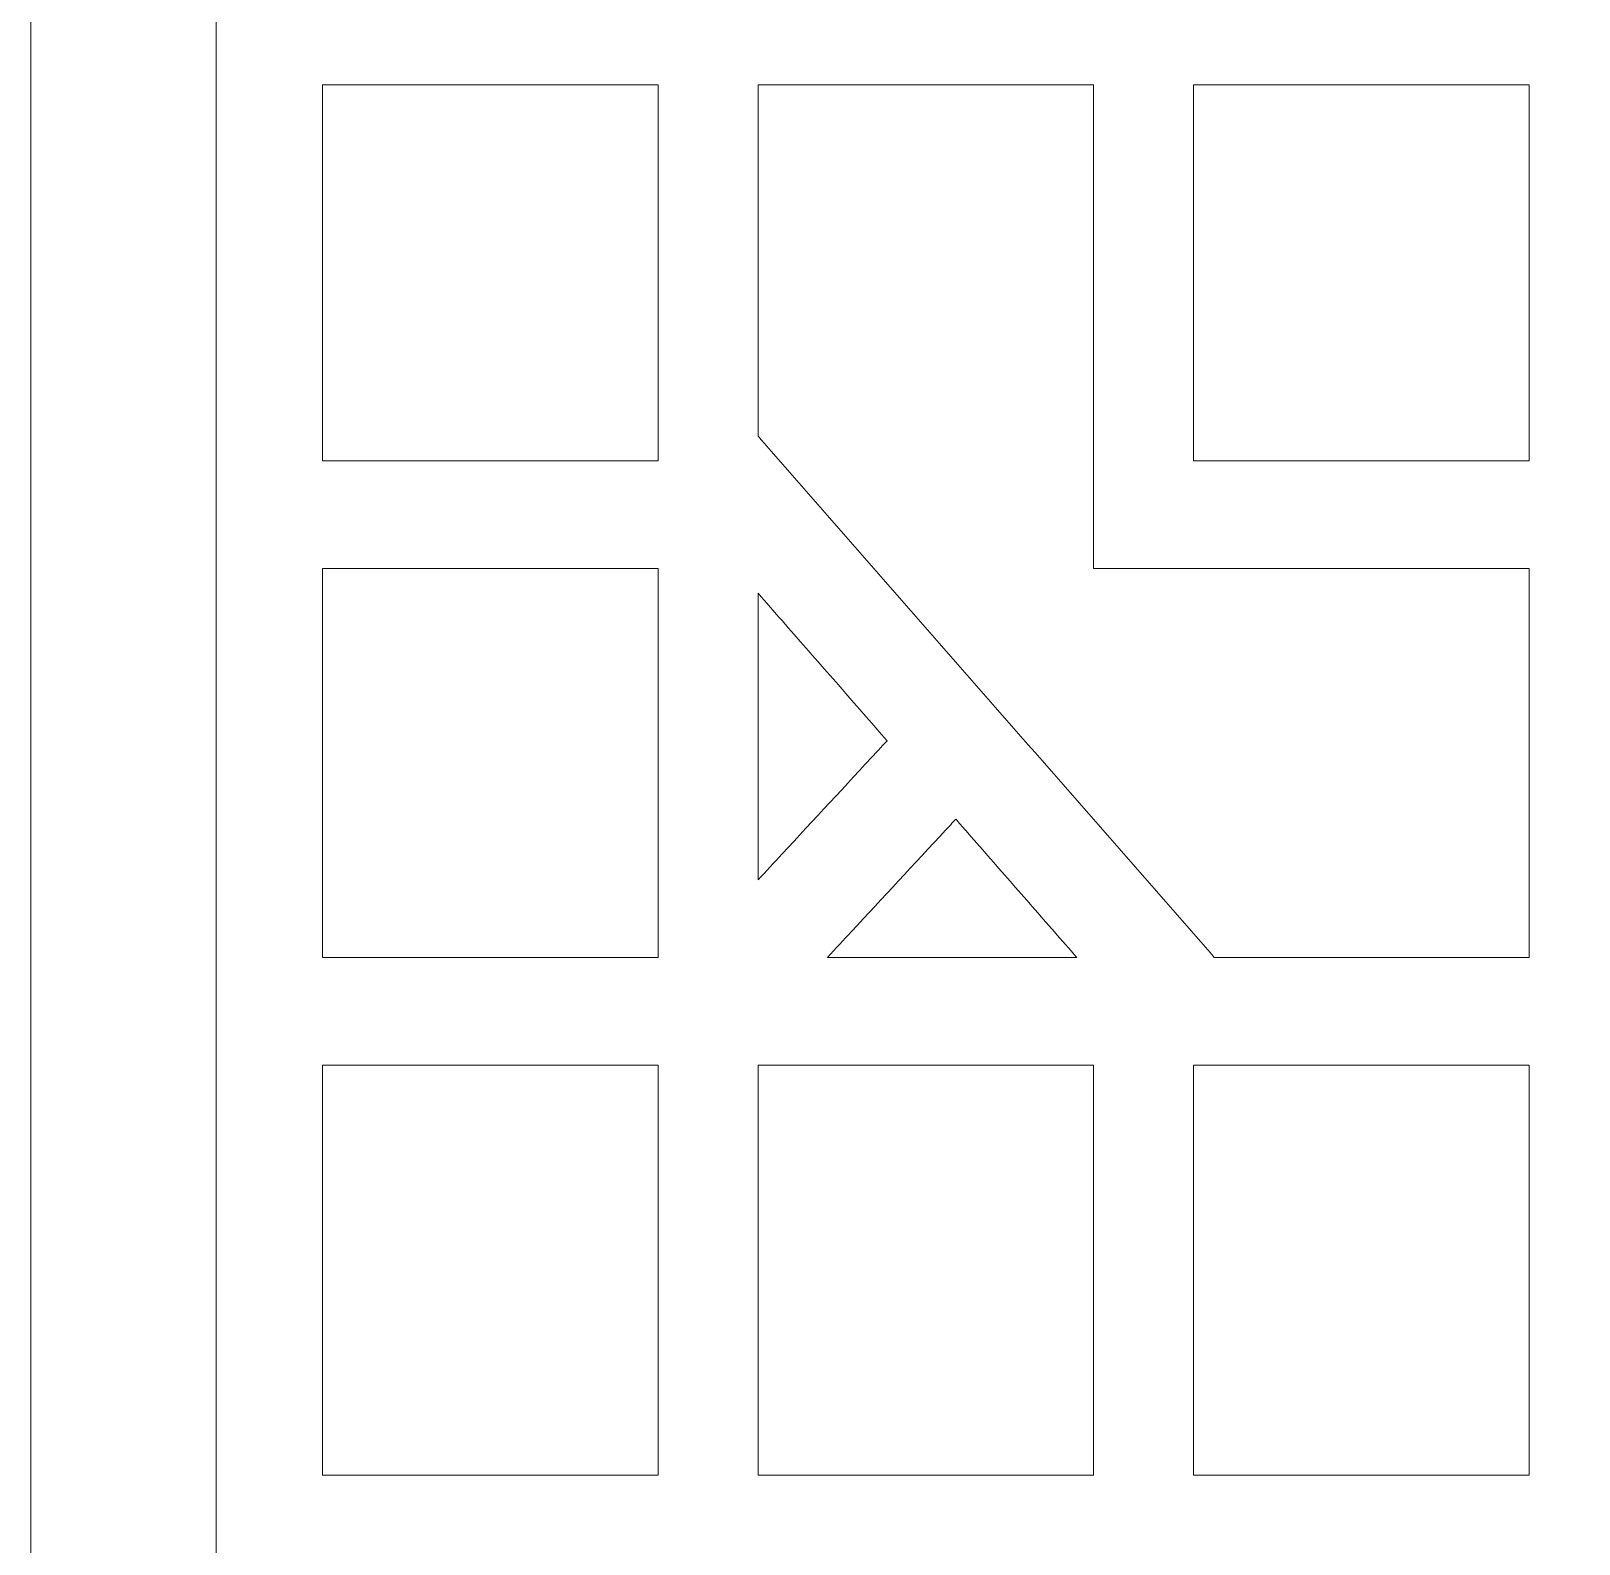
# Model space of a CAD drawing. Header units: centimetres. Extents: x -27.5 to -16.8, y -9.5 to 9.5.
# Drawn here: x -21.086 to -18.925, y 1.888 to 4 of the extents above; entities that cross this region are included whole.
import ezdxf

# ---------------------------------------------------------------- set-up
doc = ezdxf.new("R2010")
doc.units = ezdxf.units.CM
doc.header["$MEASUREMENT"] = 0
doc.layers.add('layer 1', color=7, linetype='Continuous')

msp = doc.modelspace()

# ---------------------------------------------------------------- linework, layer by layer
at = {"layer": 'layer 1', "color": 250, "lineweight": 9}
for points, knots in [([(-21.08554, 9.5), (-21.08554, 3.16667), (-21.08554, -3.16667), (-21.08554, -9.5), (-21.08554, -9.5), (-19.64491, -9.5), (-18.20427, -9.5), (-16.76367, -9.5), (-16.76367, -9.5), (-16.76367, -3.16667), (-16.76367, 3.16667), (-16.76367, 9.5), (-16.76367, 9.5), (-18.20427, 9.5), (-19.64491, 9.5), (-21.08554, 9.5)], [0, 0, 0, 0, 0.2, 0.2, 0.2, 0.2, 0.4, 0.4, 0.4, 0.4, 0.6, 0.6, 0.6, 0.6, 1, 1, 1, 1]), ([(-20.8272, -1.2539), (-20.8272, 2.24882), (-20.8272, 5.75153), (-20.8272, 9.25424), (-20.8272, 9.25424), (-19.5588, 9.25424), (-18.29036, 9.25424), (-17.02196, 9.25424), (-17.02196, 9.25424), (-17.02196, 5.75153), (-17.02196, 2.24882), (-17.02196, -1.2539), (-17.02196, -1.2539), (-18.29036, -1.2539), (-19.5588, -1.2539), (-20.8272, -1.2539)], [0, 0, 0, 0, 0.2, 0.2, 0.2, 0.2, 0.4, 0.4, 0.4, 0.4, 0.6, 0.6, 0.6, 0.6, 1, 1, 1, 1]), ([(-17.02196, -1.2539), (-17.02196, 2.24882), (-17.02196, 5.75153), (-17.02196, 9.25424), (-17.02196, 9.25424), (-18.29036, 9.25424), (-19.5588, 9.25424), (-20.8272, 9.25424), (-20.8272, 9.25424), (-20.8272, 5.75153), (-20.8272, 2.24882), (-20.8272, -1.2539), (-20.8272, -1.2539), (-19.5588, -1.2539), (-18.29036, -1.2539), (-17.02196, -1.2539)], [0, 0, 0, 0, 0.2, 0.2, 0.2, 0.2, 0.4, 0.4, 0.4, 0.4, 0.6, 0.6, 0.6, 0.6, 1, 1, 1, 1]), ([(-20.65877, 3.92492), (-20.51578, 3.92492), (-20.37272, 3.92492), (-20.22972, 3.92492), (-20.22972, 3.92492), (-20.22317, 3.92492), (-20.21666, 3.92492), (-20.21009, 3.92492), (-20.21009, 3.92492), (-20.21009, 3.91786), (-20.21009, 3.91083), (-20.21009, 3.90377), (-20.21009, 3.90377), (-20.21009, 3.74289), (-20.21009, 3.58204), (-20.21009, 3.42116), (-20.21009, 3.42116), (-20.21009, 3.4141), (-20.21009, 3.40707), (-20.21009, 3.40001), (-20.21009, 3.40001), (-20.21666, 3.40001), (-20.22317, 3.40001), (-20.22972, 3.40001), (-20.22972, 3.40001), (-20.37272, 3.40001), (-20.51578, 3.40001), (-20.65877, 3.40001), (-20.65877, 3.40001), (-20.66533, 3.40001), (-20.67183, 3.40001), (-20.67838, 3.40001), (-20.67838, 3.40001), (-20.67838, 3.40707), (-20.67838, 3.4141), (-20.67838, 3.42116), (-20.67838, 3.42116), (-20.67838, 3.58204), (-20.67838, 3.74289), (-20.67838, 3.90377), (-20.67838, 3.90377), (-20.67838, 3.91083), (-20.67838, 3.91786), (-20.67838, 3.92492), (-20.67838, 3.92492), (-20.67183, 3.92492), (-20.66533, 3.92492), (-20.65877, 3.92492)], [0, 0, 0, 0, 0.0769231, 0.0769231, 0.0769231, 0.0769231, 0.1538462, 0.1538462, 0.1538462, 0.1538462, 0.2307692, 0.2307692, 0.2307692, 0.2307692, 0.3076923, 0.3076923, 0.3076923, 0.3076923, 0.3846154, 0.3846154, 0.3846154, 0.3846154, 0.4615385, 0.4615385, 0.4615385, 0.4615385, 0.5384615, 0.5384615, 0.5384615, 0.5384615, 0.6153846, 0.6153846, 0.6153846, 0.6153846, 0.6923077, 0.6923077, 0.6923077, 0.6923077, 0.7692308, 0.7692308, 0.7692308, 0.7692308, 0.8461538, 0.8461538, 0.8461538, 0.8461538, 1, 1, 1, 1]), ([(-20.65877, 3.40001), (-20.51578, 3.40001), (-20.37272, 3.40001), (-20.22972, 3.40001), (-20.22972, 3.40001), (-20.22317, 3.40001), (-20.21666, 3.40001), (-20.21009, 3.40001), (-20.21009, 3.40001), (-20.21009, 3.40707), (-20.21009, 3.4141), (-20.21009, 3.42116), (-20.21009, 3.42116), (-20.21009, 3.58204), (-20.21009, 3.74289), (-20.21009, 3.90377), (-20.21009, 3.90377), (-20.21009, 3.91083), (-20.21009, 3.91786), (-20.21009, 3.92492), (-20.21009, 3.92492), (-20.21666, 3.92492), (-20.22317, 3.92492), (-20.22972, 3.92492), (-20.22972, 3.92492), (-20.37272, 3.92492), (-20.51578, 3.92492), (-20.65877, 3.92492), (-20.65877, 3.92492), (-20.66533, 3.92492), (-20.67183, 3.92492), (-20.67838, 3.92492), (-20.67838, 3.92492), (-20.67838, 3.91786), (-20.67838, 3.91083), (-20.67838, 3.90377), (-20.67838, 3.90377), (-20.67838, 3.74289), (-20.67838, 3.58204), (-20.67838, 3.42116), (-20.67838, 3.42116), (-20.67838, 3.4141), (-20.67838, 3.40707), (-20.67838, 3.40001), (-20.67838, 3.40001), (-20.67183, 3.40001), (-20.66533, 3.40001), (-20.65877, 3.40001)], [0, 0, 0, 0, 0.0769231, 0.0769231, 0.0769231, 0.0769231, 0.1538462, 0.1538462, 0.1538462, 0.1538462, 0.2307692, 0.2307692, 0.2307692, 0.2307692, 0.3076923, 0.3076923, 0.3076923, 0.3076923, 0.3846154, 0.3846154, 0.3846154, 0.3846154, 0.4615385, 0.4615385, 0.4615385, 0.4615385, 0.5384615, 0.5384615, 0.5384615, 0.5384615, 0.6153846, 0.6153846, 0.6153846, 0.6153846, 0.6923077, 0.6923077, 0.6923077, 0.6923077, 0.7692308, 0.7692308, 0.7692308, 0.7692308, 0.8461538, 0.8461538, 0.8461538, 0.8461538, 1, 1, 1, 1]), ([(-19.60224, 3.24955), (-19.58501, 3.24955), (-19.56776, 3.24955), (-19.55055, 3.24955), (-19.55055, 3.24955), (-19.51472, 3.24955), (-19.4789, 3.24955), (-19.44307, 3.24955), (-19.44307, 3.24955), (-19.30005, 3.24955), (-19.15701, 3.24955), (-19.01397, 3.24955), (-19.01397, 3.24955), (-19.00746, 3.24955), (-19.00089, 3.24955), (-18.99438, 3.24955), (-18.99438, 3.24955), (-18.99438, 3.24247), (-18.99438, 3.23542), (-18.99438, 3.22838), (-18.99438, 3.22838), (-18.99438, 3.06156), (-18.99438, 2.8947), (-18.99438, 2.72786), (-18.99438, 2.72786), (-18.99438, 2.7208), (-18.99438, 2.71374), (-18.99438, 2.70671), (-18.99438, 2.70671), (-19.00089, 2.70671), (-19.00746, 2.70671), (-19.01397, 2.70671), (-19.01397, 2.70671), (-19.15112, 2.70671), (-19.2883, 2.70671), (-19.42543, 2.70671), (-19.42543, 2.70671), (-19.42822, 2.70671), (-19.43106, 2.70671), (-19.43386, 2.70671), (-19.43386, 2.70671), (-19.4358, 2.70893), (-19.43773, 2.71113), (-19.43965, 2.71335), (-19.43965, 2.71335), (-19.64819, 2.95169), (-19.8567, 3.18999), (-20.06517, 3.42831), (-20.06517, 3.42831), (-20.06698, 3.43034), (-20.06874, 3.43241), (-20.07053, 3.43442), (-20.07053, 3.43442), (-20.07053, 3.43722), (-20.07053, 3.44001), (-20.07053, 3.44283), (-20.07053, 3.44283), (-20.07053, 3.59648), (-20.07053, 3.75015), (-20.07053, 3.90377), (-20.07053, 3.90377), (-20.07053, 3.91083), (-20.07053, 3.91786), (-20.07053, 3.92492), (-20.07053, 3.92492), (-20.06398, 3.92492), (-20.05747, 3.92492), (-20.05092, 3.92492), (-20.05092, 3.92492), (-19.9079, 3.92492), (-19.76486, 3.92492), (-19.62187, 3.92492), (-19.62187, 3.92492), (-19.61532, 3.92492), (-19.60879, 3.92492), (-19.60224, 3.92492), (-19.60224, 3.92492), (-19.60224, 3.91786), (-19.60224, 3.91083), (-19.60224, 3.90377), (-19.60224, 3.90377), (-19.60224, 3.68571), (-19.60224, 3.46762), (-19.60224, 3.24955)], [0, 0, 0, 0, 0.0454545, 0.0454545, 0.0454545, 0.0454545, 0.0909091, 0.0909091, 0.0909091, 0.0909091, 0.1363636, 0.1363636, 0.1363636, 0.1363636, 0.1818182, 0.1818182, 0.1818182, 0.1818182, 0.2272727, 0.2272727, 0.2272727, 0.2272727, 0.2727273, 0.2727273, 0.2727273, 0.2727273, 0.3181818, 0.3181818, 0.3181818, 0.3181818, 0.3636364, 0.3636364, 0.3636364, 0.3636364, 0.4090909, 0.4090909, 0.4090909, 0.4090909, 0.4545455, 0.4545455, 0.4545455, 0.4545455, 0.5, 0.5, 0.5, 0.5, 0.5454545, 0.5454545, 0.5454545, 0.5454545, 0.5909091, 0.5909091, 0.5909091, 0.5909091, 0.6363636, 0.6363636, 0.6363636, 0.6363636, 0.6818182, 0.6818182, 0.6818182, 0.6818182, 0.7272727, 0.7272727, 0.7272727, 0.7272727, 0.7727273, 0.7727273, 0.7727273, 0.7727273, 0.8181818, 0.8181818, 0.8181818, 0.8181818, 0.8636364, 0.8636364, 0.8636364, 0.8636364, 0.9090909, 0.9090909, 0.9090909, 0.9090909, 1, 1, 1, 1]), ([(-19.60224, 3.24955), (-19.60224, 3.46762), (-19.60224, 3.68571), (-19.60224, 3.90377), (-19.60224, 3.90377), (-19.60224, 3.91083), (-19.60224, 3.91786), (-19.60224, 3.92492), (-19.60224, 3.92492), (-19.60879, 3.92492), (-19.61532, 3.92492), (-19.62187, 3.92492), (-19.62187, 3.92492), (-19.76486, 3.92492), (-19.9079, 3.92492), (-20.05092, 3.92492), (-20.05092, 3.92492), (-20.05747, 3.92492), (-20.06398, 3.92492), (-20.07053, 3.92492), (-20.07053, 3.92492), (-20.07053, 3.91786), (-20.07053, 3.91083), (-20.07053, 3.90377), (-20.07053, 3.90377), (-20.07053, 3.75015), (-20.07053, 3.59648), (-20.07053, 3.44283), (-20.07053, 3.44283), (-20.07053, 3.44001), (-20.07053, 3.43722), (-20.07053, 3.43442), (-20.07053, 3.43442), (-20.06874, 3.43241), (-20.06698, 3.43034), (-20.06517, 3.42831), (-20.06517, 3.42831), (-19.8567, 3.18999), (-19.64819, 2.95169), (-19.43965, 2.71335), (-19.43965, 2.71335), (-19.43773, 2.71113), (-19.4358, 2.70893), (-19.43386, 2.70671), (-19.43386, 2.70671), (-19.43106, 2.70671), (-19.42822, 2.70671), (-19.42543, 2.70671), (-19.42543, 2.70671), (-19.2883, 2.70671), (-19.15112, 2.70671), (-19.01397, 2.70671), (-19.01397, 2.70671), (-19.00746, 2.70671), (-19.00089, 2.70671), (-18.99438, 2.70671), (-18.99438, 2.70671), (-18.99438, 2.71374), (-18.99438, 2.7208), (-18.99438, 2.72786), (-18.99438, 2.72786), (-18.99438, 2.8947), (-18.99438, 3.06156), (-18.99438, 3.22838), (-18.99438, 3.22838), (-18.99438, 3.23542), (-18.99438, 3.24247), (-18.99438, 3.24955), (-18.99438, 3.24955), (-19.00089, 3.24955), (-19.00746, 3.24955), (-19.01397, 3.24955), (-19.01397, 3.24955), (-19.15701, 3.24955), (-19.30005, 3.24955), (-19.44307, 3.24955), (-19.44307, 3.24955), (-19.4789, 3.24955), (-19.51472, 3.24955), (-19.55055, 3.24955), (-19.55055, 3.24955), (-19.56776, 3.24955), (-19.58501, 3.24955), (-19.60224, 3.24955)], [0, 0, 0, 0, 0.0454545, 0.0454545, 0.0454545, 0.0454545, 0.0909091, 0.0909091, 0.0909091, 0.0909091, 0.1363636, 0.1363636, 0.1363636, 0.1363636, 0.1818182, 0.1818182, 0.1818182, 0.1818182, 0.2272727, 0.2272727, 0.2272727, 0.2272727, 0.2727273, 0.2727273, 0.2727273, 0.2727273, 0.3181818, 0.3181818, 0.3181818, 0.3181818, 0.3636364, 0.3636364, 0.3636364, 0.3636364, 0.4090909, 0.4090909, 0.4090909, 0.4090909, 0.4545455, 0.4545455, 0.4545455, 0.4545455, 0.5, 0.5, 0.5, 0.5, 0.5454545, 0.5454545, 0.5454545, 0.5454545, 0.5909091, 0.5909091, 0.5909091, 0.5909091, 0.6363636, 0.6363636, 0.6363636, 0.6363636, 0.6818182, 0.6818182, 0.6818182, 0.6818182, 0.7272727, 0.7272727, 0.7272727, 0.7272727, 0.7727273, 0.7727273, 0.7727273, 0.7727273, 0.8181818, 0.8181818, 0.8181818, 0.8181818, 0.8636364, 0.8636364, 0.8636364, 0.8636364, 0.9090909, 0.9090909, 0.9090909, 0.9090909, 1, 1, 1, 1]), ([(-18.99438, 3.90377), (-18.99438, 3.74289), (-18.99438, 3.58204), (-18.99438, 3.42116), (-18.99438, 3.42116), (-18.99438, 3.4141), (-18.99438, 3.40707), (-18.99438, 3.40001), (-18.99438, 3.40001), (-19.00089, 3.40001), (-19.00746, 3.40001), (-19.01397, 3.40001), (-19.01397, 3.40001), (-19.15701, 3.40001), (-19.30005, 3.40001), (-19.44307, 3.40001), (-19.44307, 3.40001), (-19.44962, 3.40001), (-19.45612, 3.40001), (-19.46268, 3.40001), (-19.46268, 3.40001), (-19.46268, 3.40707), (-19.46268, 3.4141), (-19.46268, 3.42116), (-19.46268, 3.42116), (-19.46268, 3.58204), (-19.46268, 3.74289), (-19.46268, 3.90377), (-19.46268, 3.90377), (-19.46268, 3.91083), (-19.46268, 3.91786), (-19.46268, 3.92492), (-19.46268, 3.92492), (-19.45612, 3.92492), (-19.44962, 3.92492), (-19.44307, 3.92492), (-19.44307, 3.92492), (-19.30005, 3.92492), (-19.15701, 3.92492), (-19.01397, 3.92492), (-19.01397, 3.92492), (-19.00746, 3.92492), (-19.00089, 3.92492), (-18.99438, 3.92492), (-18.99438, 3.92492), (-18.99438, 3.91786), (-18.99438, 3.91083), (-18.99438, 3.90377)], [0, 0, 0, 0, 0.0769231, 0.0769231, 0.0769231, 0.0769231, 0.1538462, 0.1538462, 0.1538462, 0.1538462, 0.2307692, 0.2307692, 0.2307692, 0.2307692, 0.3076923, 0.3076923, 0.3076923, 0.3076923, 0.3846154, 0.3846154, 0.3846154, 0.3846154, 0.4615385, 0.4615385, 0.4615385, 0.4615385, 0.5384615, 0.5384615, 0.5384615, 0.5384615, 0.6153846, 0.6153846, 0.6153846, 0.6153846, 0.6923077, 0.6923077, 0.6923077, 0.6923077, 0.7692308, 0.7692308, 0.7692308, 0.7692308, 0.8461538, 0.8461538, 0.8461538, 0.8461538, 1, 1, 1, 1]), ([(-18.99438, 3.42116), (-18.99438, 3.58204), (-18.99438, 3.74289), (-18.99438, 3.90377), (-18.99438, 3.90377), (-18.99438, 3.91083), (-18.99438, 3.91786), (-18.99438, 3.92492), (-18.99438, 3.92492), (-19.00089, 3.92492), (-19.00746, 3.92492), (-19.01397, 3.92492), (-19.01397, 3.92492), (-19.15701, 3.92492), (-19.30005, 3.92492), (-19.44307, 3.92492), (-19.44307, 3.92492), (-19.44962, 3.92492), (-19.45612, 3.92492), (-19.46268, 3.92492), (-19.46268, 3.92492), (-19.46268, 3.91786), (-19.46268, 3.91083), (-19.46268, 3.90377), (-19.46268, 3.90377), (-19.46268, 3.74289), (-19.46268, 3.58204), (-19.46268, 3.42116), (-19.46268, 3.42116), (-19.46268, 3.4141), (-19.46268, 3.40707), (-19.46268, 3.40001), (-19.46268, 3.40001), (-19.45612, 3.40001), (-19.44962, 3.40001), (-19.44307, 3.40001), (-19.44307, 3.40001), (-19.30005, 3.40001), (-19.15701, 3.40001), (-19.01397, 3.40001), (-19.01397, 3.40001), (-19.00746, 3.40001), (-19.00089, 3.40001), (-18.99438, 3.40001), (-18.99438, 3.40001), (-18.99438, 3.40707), (-18.99438, 3.4141), (-18.99438, 3.42116)], [0, 0, 0, 0, 0.0769231, 0.0769231, 0.0769231, 0.0769231, 0.1538462, 0.1538462, 0.1538462, 0.1538462, 0.2307692, 0.2307692, 0.2307692, 0.2307692, 0.3076923, 0.3076923, 0.3076923, 0.3076923, 0.3846154, 0.3846154, 0.3846154, 0.3846154, 0.4615385, 0.4615385, 0.4615385, 0.4615385, 0.5384615, 0.5384615, 0.5384615, 0.5384615, 0.6153846, 0.6153846, 0.6153846, 0.6153846, 0.6923077, 0.6923077, 0.6923077, 0.6923077, 0.7692308, 0.7692308, 0.7692308, 0.7692308, 0.8461538, 0.8461538, 0.8461538, 0.8461538, 1, 1, 1, 1]), ([(-20.65877, 3.24955), (-20.51578, 3.24955), (-20.37272, 3.24955), (-20.22972, 3.24955), (-20.22972, 3.24955), (-20.22317, 3.24955), (-20.21666, 3.24955), (-20.21009, 3.24955), (-20.21009, 3.24955), (-20.21009, 3.24247), (-20.21009, 3.23542), (-20.21009, 3.22838), (-20.21009, 3.22838), (-20.21009, 3.06156), (-20.21009, 2.8947), (-20.21009, 2.72786), (-20.21009, 2.72786), (-20.21009, 2.7208), (-20.21009, 2.71374), (-20.21009, 2.70671), (-20.21009, 2.70671), (-20.21666, 2.70671), (-20.22317, 2.70671), (-20.22972, 2.70671), (-20.22972, 2.70671), (-20.37272, 2.70671), (-20.51578, 2.70671), (-20.65877, 2.70671), (-20.65877, 2.70671), (-20.66533, 2.70671), (-20.67183, 2.70671), (-20.67838, 2.70671), (-20.67838, 2.70671), (-20.67838, 2.71374), (-20.67838, 2.7208), (-20.67838, 2.72786), (-20.67838, 2.72786), (-20.67838, 2.8947), (-20.67838, 3.06156), (-20.67838, 3.22838), (-20.67838, 3.22838), (-20.67838, 3.23542), (-20.67838, 3.24247), (-20.67838, 3.24955), (-20.67838, 3.24955), (-20.67183, 3.24955), (-20.66533, 3.24955), (-20.65877, 3.24955)], [0, 0, 0, 0, 0.0769231, 0.0769231, 0.0769231, 0.0769231, 0.1538462, 0.1538462, 0.1538462, 0.1538462, 0.2307692, 0.2307692, 0.2307692, 0.2307692, 0.3076923, 0.3076923, 0.3076923, 0.3076923, 0.3846154, 0.3846154, 0.3846154, 0.3846154, 0.4615385, 0.4615385, 0.4615385, 0.4615385, 0.5384615, 0.5384615, 0.5384615, 0.5384615, 0.6153846, 0.6153846, 0.6153846, 0.6153846, 0.6923077, 0.6923077, 0.6923077, 0.6923077, 0.7692308, 0.7692308, 0.7692308, 0.7692308, 0.8461538, 0.8461538, 0.8461538, 0.8461538, 1, 1, 1, 1]), ([(-20.65877, 2.70671), (-20.51578, 2.70671), (-20.37272, 2.70671), (-20.22972, 2.70671), (-20.22972, 2.70671), (-20.22317, 2.70671), (-20.21666, 2.70671), (-20.21009, 2.70671), (-20.21009, 2.70671), (-20.21009, 2.71374), (-20.21009, 2.7208), (-20.21009, 2.72786), (-20.21009, 2.72786), (-20.21009, 2.8947), (-20.21009, 3.06156), (-20.21009, 3.22838), (-20.21009, 3.22838), (-20.21009, 3.23542), (-20.21009, 3.24247), (-20.21009, 3.24955), (-20.21009, 3.24955), (-20.21666, 3.24955), (-20.22317, 3.24955), (-20.22972, 3.24955), (-20.22972, 3.24955), (-20.37272, 3.24955), (-20.51578, 3.24955), (-20.65877, 3.24955), (-20.65877, 3.24955), (-20.66533, 3.24955), (-20.67183, 3.24955), (-20.67838, 3.24955), (-20.67838, 3.24955), (-20.67838, 3.24247), (-20.67838, 3.23542), (-20.67838, 3.22838), (-20.67838, 3.22838), (-20.67838, 3.06156), (-20.67838, 2.8947), (-20.67838, 2.72786), (-20.67838, 2.72786), (-20.67838, 2.7208), (-20.67838, 2.71374), (-20.67838, 2.70671), (-20.67838, 2.70671), (-20.67183, 2.70671), (-20.66533, 2.70671), (-20.65877, 2.70671)], [0, 0, 0, 0, 0.0769231, 0.0769231, 0.0769231, 0.0769231, 0.1538462, 0.1538462, 0.1538462, 0.1538462, 0.2307692, 0.2307692, 0.2307692, 0.2307692, 0.3076923, 0.3076923, 0.3076923, 0.3076923, 0.3846154, 0.3846154, 0.3846154, 0.3846154, 0.4615385, 0.4615385, 0.4615385, 0.4615385, 0.5384615, 0.5384615, 0.5384615, 0.5384615, 0.6153846, 0.6153846, 0.6153846, 0.6153846, 0.6923077, 0.6923077, 0.6923077, 0.6923077, 0.7692308, 0.7692308, 0.7692308, 0.7692308, 0.8461538, 0.8461538, 0.8461538, 0.8461538, 1, 1, 1, 1]), ([(-20.03667, 3.17643), (-19.99227, 3.12564), (-19.94786, 3.0749), (-19.90346, 3.02415), (-19.90346, 3.02415), (-19.89911, 3.01916), (-19.89473, 3.01419), (-19.8904, 3.00922), (-19.8904, 3.00922), (-19.89489, 3.00436), (-19.89938, 2.99953), (-19.90389, 2.99469), (-19.90389, 2.99469), (-19.94829, 2.94684), (-19.99266, 2.89894), (-20.03706, 2.85106), (-20.03706, 2.85106), (-20.04824, 2.83903), (-20.05935, 2.82703), (-20.07053, 2.815), (-20.07053, 2.815), (-20.07053, 2.832), (-20.07053, 2.84902), (-20.07053, 2.86602), (-20.07053, 2.86602), (-20.07053, 2.96464), (-20.07053, 3.06328), (-20.07053, 3.1619), (-20.07053, 3.1619), (-20.07053, 3.17961), (-20.07053, 3.19737), (-20.07053, 3.21512), (-20.07053, 3.21512), (-20.05924, 3.2022), (-20.04797, 3.18932), (-20.03667, 3.17643)], [0, 0, 0, 0, 0.1, 0.1, 0.1, 0.1, 0.2, 0.2, 0.2, 0.2, 0.3, 0.3, 0.3, 0.3, 0.4, 0.4, 0.4, 0.4, 0.5, 0.5, 0.5, 0.5, 0.6, 0.6, 0.6, 0.6, 0.7, 0.7, 0.7, 0.7, 0.8, 0.8, 0.8, 0.8, 1, 1, 1, 1]), ([(-20.07053, 3.1619), (-20.07053, 3.06328), (-20.07053, 2.96464), (-20.07053, 2.86602), (-20.07053, 2.86602), (-20.07053, 2.84902), (-20.07053, 2.832), (-20.07053, 2.815), (-20.07053, 2.815), (-20.05935, 2.82703), (-20.04824, 2.83903), (-20.03706, 2.85106), (-20.03706, 2.85106), (-19.99266, 2.89894), (-19.94829, 2.94684), (-19.90389, 2.99469), (-19.90389, 2.99469), (-19.89938, 2.99953), (-19.89489, 3.00436), (-19.8904, 3.00922), (-19.8904, 3.00922), (-19.89473, 3.01419), (-19.89911, 3.01916), (-19.90346, 3.02415), (-19.90346, 3.02415), (-19.94786, 3.0749), (-19.99227, 3.12564), (-20.03667, 3.17643), (-20.03667, 3.17643), (-20.04797, 3.18932), (-20.05924, 3.2022), (-20.07053, 3.21512), (-20.07053, 3.21512), (-20.07053, 3.19737), (-20.07053, 3.17961), (-20.07053, 3.1619)], [0, 0, 0, 0, 0.1, 0.1, 0.1, 0.1, 0.2, 0.2, 0.2, 0.2, 0.3, 0.3, 0.3, 0.3, 0.4, 0.4, 0.4, 0.4, 0.5, 0.5, 0.5, 0.5, 0.6, 0.6, 0.6, 0.6, 0.7, 0.7, 0.7, 0.7, 0.8, 0.8, 0.8, 0.8, 1, 1, 1, 1]), ([(-19.94007, 2.74279), (-19.89636, 2.78998), (-19.85258, 2.83713), (-19.80887, 2.8843), (-19.80887, 2.8843), (-19.80408, 2.88943), (-19.79936, 2.89454), (-19.79457, 2.89967), (-19.79457, 2.89967), (-19.78997, 2.89442), (-19.78534, 2.88915), (-19.78072, 2.88386), (-19.78072, 2.88386), (-19.73946, 2.83669), (-19.69822, 2.78955), (-19.65694, 2.74236), (-19.65694, 2.74236), (-19.64656, 2.73047), (-19.63614, 2.7186), (-19.62576, 2.70671), (-19.62576, 2.70671), (-19.64093, 2.70671), (-19.65607, 2.70671), (-19.67119, 2.70671), (-19.67119, 2.70671), (-19.75623, 2.70671), (-19.84122, 2.70671), (-19.92621, 2.70671), (-19.92621, 2.70671), (-19.94199, 2.70671), (-19.9578, 2.70671), (-19.97358, 2.70671), (-19.97358, 2.70671), (-19.9624, 2.71876), (-19.95125, 2.73079), (-19.94007, 2.74279)], [0, 0, 0, 0, 0.1, 0.1, 0.1, 0.1, 0.2, 0.2, 0.2, 0.2, 0.3, 0.3, 0.3, 0.3, 0.4, 0.4, 0.4, 0.4, 0.5, 0.5, 0.5, 0.5, 0.6, 0.6, 0.6, 0.6, 0.7, 0.7, 0.7, 0.7, 0.8, 0.8, 0.8, 0.8, 1, 1, 1, 1]), ([(-19.92621, 2.70671), (-19.84122, 2.70671), (-19.75623, 2.70671), (-19.67119, 2.70671), (-19.67119, 2.70671), (-19.65607, 2.70671), (-19.64093, 2.70671), (-19.62576, 2.70671), (-19.62576, 2.70671), (-19.63614, 2.7186), (-19.64656, 2.73047), (-19.65694, 2.74236), (-19.65694, 2.74236), (-19.69822, 2.78955), (-19.73946, 2.83669), (-19.78072, 2.88386), (-19.78072, 2.88386), (-19.78534, 2.88915), (-19.78997, 2.89442), (-19.79457, 2.89967), (-19.79457, 2.89967), (-19.79936, 2.89454), (-19.80408, 2.88943), (-19.80887, 2.8843), (-19.80887, 2.8843), (-19.85258, 2.83713), (-19.89636, 2.78998), (-19.94007, 2.74279), (-19.94007, 2.74279), (-19.95125, 2.73079), (-19.9624, 2.71876), (-19.97358, 2.70671), (-19.97358, 2.70671), (-19.9578, 2.70671), (-19.94199, 2.70671), (-19.92621, 2.70671)], [0, 0, 0, 0, 0.1, 0.1, 0.1, 0.1, 0.2, 0.2, 0.2, 0.2, 0.3, 0.3, 0.3, 0.3, 0.4, 0.4, 0.4, 0.4, 0.5, 0.5, 0.5, 0.5, 0.6, 0.6, 0.6, 0.6, 0.7, 0.7, 0.7, 0.7, 0.8, 0.8, 0.8, 0.8, 1, 1, 1, 1]), ([(-20.65877, 2.5562), (-20.51578, 2.5562), (-20.37272, 2.5562), (-20.22972, 2.5562), (-20.22972, 2.5562), (-20.22317, 2.5562), (-20.21666, 2.5562), (-20.21009, 2.5562), (-20.21009, 2.5562), (-20.21009, 2.54919), (-20.21009, 2.54211), (-20.21009, 2.53506), (-20.21009, 2.53506), (-20.21009, 2.35832), (-20.21009, 2.18153), (-20.21009, 2.00479), (-20.21009, 2.00479), (-20.21009, 1.99772), (-20.21009, 1.99066), (-20.21009, 1.98363), (-20.21009, 1.98363), (-20.21666, 1.98363), (-20.22317, 1.98363), (-20.22972, 1.98363), (-20.22972, 1.98363), (-20.37272, 1.98363), (-20.51578, 1.98363), (-20.65877, 1.98363), (-20.65877, 1.98363), (-20.66533, 1.98363), (-20.67183, 1.98363), (-20.67838, 1.98363), (-20.67838, 1.98363), (-20.67838, 1.99066), (-20.67838, 1.99772), (-20.67838, 2.00479), (-20.67838, 2.00479), (-20.67838, 2.18153), (-20.67838, 2.35832), (-20.67838, 2.53506), (-20.67838, 2.53506), (-20.67838, 2.54211), (-20.67838, 2.54919), (-20.67838, 2.5562), (-20.67838, 2.5562), (-20.67183, 2.5562), (-20.66533, 2.5562), (-20.65877, 2.5562)], [0, 0, 0, 0, 0.0769231, 0.0769231, 0.0769231, 0.0769231, 0.1538462, 0.1538462, 0.1538462, 0.1538462, 0.2307692, 0.2307692, 0.2307692, 0.2307692, 0.3076923, 0.3076923, 0.3076923, 0.3076923, 0.3846154, 0.3846154, 0.3846154, 0.3846154, 0.4615385, 0.4615385, 0.4615385, 0.4615385, 0.5384615, 0.5384615, 0.5384615, 0.5384615, 0.6153846, 0.6153846, 0.6153846, 0.6153846, 0.6923077, 0.6923077, 0.6923077, 0.6923077, 0.7692308, 0.7692308, 0.7692308, 0.7692308, 0.8461538, 0.8461538, 0.8461538, 0.8461538, 1, 1, 1, 1]), ([(-20.65877, 1.98363), (-20.51578, 1.98363), (-20.37272, 1.98363), (-20.22972, 1.98363), (-20.22972, 1.98363), (-20.22317, 1.98363), (-20.21666, 1.98363), (-20.21009, 1.98363), (-20.21009, 1.98363), (-20.21009, 1.99066), (-20.21009, 1.99772), (-20.21009, 2.00479), (-20.21009, 2.00479), (-20.21009, 2.18153), (-20.21009, 2.35832), (-20.21009, 2.53506), (-20.21009, 2.53506), (-20.21009, 2.54211), (-20.21009, 2.54919), (-20.21009, 2.5562), (-20.21009, 2.5562), (-20.21666, 2.5562), (-20.22317, 2.5562), (-20.22972, 2.5562), (-20.22972, 2.5562), (-20.37272, 2.5562), (-20.51578, 2.5562), (-20.65877, 2.5562), (-20.65877, 2.5562), (-20.66533, 2.5562), (-20.67183, 2.5562), (-20.67838, 2.5562), (-20.67838, 2.5562), (-20.67838, 2.54919), (-20.67838, 2.54211), (-20.67838, 2.53506), (-20.67838, 2.53506), (-20.67838, 2.35832), (-20.67838, 2.18153), (-20.67838, 2.00479), (-20.67838, 2.00479), (-20.67838, 1.99772), (-20.67838, 1.99066), (-20.67838, 1.98363), (-20.67838, 1.98363), (-20.67183, 1.98363), (-20.66533, 1.98363), (-20.65877, 1.98363)], [0, 0, 0, 0, 0.0769231, 0.0769231, 0.0769231, 0.0769231, 0.1538462, 0.1538462, 0.1538462, 0.1538462, 0.2307692, 0.2307692, 0.2307692, 0.2307692, 0.3076923, 0.3076923, 0.3076923, 0.3076923, 0.3846154, 0.3846154, 0.3846154, 0.3846154, 0.4615385, 0.4615385, 0.4615385, 0.4615385, 0.5384615, 0.5384615, 0.5384615, 0.5384615, 0.6153846, 0.6153846, 0.6153846, 0.6153846, 0.6923077, 0.6923077, 0.6923077, 0.6923077, 0.7692308, 0.7692308, 0.7692308, 0.7692308, 0.8461538, 0.8461538, 0.8461538, 0.8461538, 1, 1, 1, 1]), ([(-19.60224, 2.53506), (-19.60224, 2.35832), (-19.60224, 2.18153), (-19.60224, 2.00479), (-19.60224, 2.00479), (-19.60224, 1.99772), (-19.60224, 1.99066), (-19.60224, 1.98363), (-19.60224, 1.98363), (-19.60879, 1.98363), (-19.61532, 1.98363), (-19.62187, 1.98363), (-19.62187, 1.98363), (-19.76486, 1.98363), (-19.9079, 1.98363), (-20.05092, 1.98363), (-20.05092, 1.98363), (-20.05747, 1.98363), (-20.06398, 1.98363), (-20.07053, 1.98363), (-20.07053, 1.98363), (-20.07053, 1.99066), (-20.07053, 1.99772), (-20.07053, 2.00479), (-20.07053, 2.00479), (-20.07053, 2.18153), (-20.07053, 2.35832), (-20.07053, 2.53506), (-20.07053, 2.53506), (-20.07053, 2.54211), (-20.07053, 2.54919), (-20.07053, 2.5562), (-20.07053, 2.5562), (-20.06398, 2.5562), (-20.05747, 2.5562), (-20.05092, 2.5562), (-20.05092, 2.5562), (-19.9079, 2.5562), (-19.76486, 2.5562), (-19.62187, 2.5562), (-19.62187, 2.5562), (-19.61532, 2.5562), (-19.60879, 2.5562), (-19.60224, 2.5562), (-19.60224, 2.5562), (-19.60224, 2.54919), (-19.60224, 2.54211), (-19.60224, 2.53506)], [0, 0, 0, 0, 0.0769231, 0.0769231, 0.0769231, 0.0769231, 0.1538462, 0.1538462, 0.1538462, 0.1538462, 0.2307692, 0.2307692, 0.2307692, 0.2307692, 0.3076923, 0.3076923, 0.3076923, 0.3076923, 0.3846154, 0.3846154, 0.3846154, 0.3846154, 0.4615385, 0.4615385, 0.4615385, 0.4615385, 0.5384615, 0.5384615, 0.5384615, 0.5384615, 0.6153846, 0.6153846, 0.6153846, 0.6153846, 0.6923077, 0.6923077, 0.6923077, 0.6923077, 0.7692308, 0.7692308, 0.7692308, 0.7692308, 0.8461538, 0.8461538, 0.8461538, 0.8461538, 1, 1, 1, 1]), ([(-19.62187, 2.5562), (-19.76486, 2.5562), (-19.9079, 2.5562), (-20.05092, 2.5562), (-20.05092, 2.5562), (-20.05747, 2.5562), (-20.06398, 2.5562), (-20.07053, 2.5562), (-20.07053, 2.5562), (-20.07053, 2.54919), (-20.07053, 2.54211), (-20.07053, 2.53506), (-20.07053, 2.53506), (-20.07053, 2.35832), (-20.07053, 2.18153), (-20.07053, 2.00479), (-20.07053, 2.00479), (-20.07053, 1.99772), (-20.07053, 1.99066), (-20.07053, 1.98363), (-20.07053, 1.98363), (-20.06398, 1.98363), (-20.05747, 1.98363), (-20.05092, 1.98363), (-20.05092, 1.98363), (-19.9079, 1.98363), (-19.76486, 1.98363), (-19.62187, 1.98363), (-19.62187, 1.98363), (-19.61532, 1.98363), (-19.60879, 1.98363), (-19.60224, 1.98363), (-19.60224, 1.98363), (-19.60224, 1.99066), (-19.60224, 1.99772), (-19.60224, 2.00479), (-19.60224, 2.00479), (-19.60224, 2.18153), (-19.60224, 2.35832), (-19.60224, 2.53506), (-19.60224, 2.53506), (-19.60224, 2.54211), (-19.60224, 2.54919), (-19.60224, 2.5562), (-19.60224, 2.5562), (-19.60879, 2.5562), (-19.61532, 2.5562), (-19.62187, 2.5562)], [0, 0, 0, 0, 0.0769231, 0.0769231, 0.0769231, 0.0769231, 0.1538462, 0.1538462, 0.1538462, 0.1538462, 0.2307692, 0.2307692, 0.2307692, 0.2307692, 0.3076923, 0.3076923, 0.3076923, 0.3076923, 0.3846154, 0.3846154, 0.3846154, 0.3846154, 0.4615385, 0.4615385, 0.4615385, 0.4615385, 0.5384615, 0.5384615, 0.5384615, 0.5384615, 0.6153846, 0.6153846, 0.6153846, 0.6153846, 0.6923077, 0.6923077, 0.6923077, 0.6923077, 0.7692308, 0.7692308, 0.7692308, 0.7692308, 0.8461538, 0.8461538, 0.8461538, 0.8461538, 1, 1, 1, 1]), ([(-18.99438, 2.53506), (-18.99438, 2.35832), (-18.99438, 2.18153), (-18.99438, 2.00479), (-18.99438, 2.00479), (-18.99438, 1.99772), (-18.99438, 1.99066), (-18.99438, 1.98363), (-18.99438, 1.98363), (-19.00089, 1.98363), (-19.00746, 1.98363), (-19.01397, 1.98363), (-19.01397, 1.98363), (-19.15701, 1.98363), (-19.30005, 1.98363), (-19.44307, 1.98363), (-19.44307, 1.98363), (-19.44962, 1.98363), (-19.45612, 1.98363), (-19.46268, 1.98363), (-19.46268, 1.98363), (-19.46268, 1.99066), (-19.46268, 1.99772), (-19.46268, 2.00479), (-19.46268, 2.00479), (-19.46268, 2.18153), (-19.46268, 2.35832), (-19.46268, 2.53506), (-19.46268, 2.53506), (-19.46268, 2.54211), (-19.46268, 2.54919), (-19.46268, 2.5562), (-19.46268, 2.5562), (-19.45612, 2.5562), (-19.44962, 2.5562), (-19.44307, 2.5562), (-19.44307, 2.5562), (-19.30005, 2.5562), (-19.15701, 2.5562), (-19.01397, 2.5562), (-19.01397, 2.5562), (-19.00746, 2.5562), (-19.00089, 2.5562), (-18.99438, 2.5562), (-18.99438, 2.5562), (-18.99438, 2.54919), (-18.99438, 2.54211), (-18.99438, 2.53506)], [0, 0, 0, 0, 0.0769231, 0.0769231, 0.0769231, 0.0769231, 0.1538462, 0.1538462, 0.1538462, 0.1538462, 0.2307692, 0.2307692, 0.2307692, 0.2307692, 0.3076923, 0.3076923, 0.3076923, 0.3076923, 0.3846154, 0.3846154, 0.3846154, 0.3846154, 0.4615385, 0.4615385, 0.4615385, 0.4615385, 0.5384615, 0.5384615, 0.5384615, 0.5384615, 0.6153846, 0.6153846, 0.6153846, 0.6153846, 0.6923077, 0.6923077, 0.6923077, 0.6923077, 0.7692308, 0.7692308, 0.7692308, 0.7692308, 0.8461538, 0.8461538, 0.8461538, 0.8461538, 1, 1, 1, 1]), ([(-18.99438, 2.00479), (-18.99438, 2.18153), (-18.99438, 2.35832), (-18.99438, 2.53506), (-18.99438, 2.53506), (-18.99438, 2.54211), (-18.99438, 2.54919), (-18.99438, 2.5562), (-18.99438, 2.5562), (-19.00089, 2.5562), (-19.00746, 2.5562), (-19.01397, 2.5562), (-19.01397, 2.5562), (-19.15701, 2.5562), (-19.30005, 2.5562), (-19.44307, 2.5562), (-19.44307, 2.5562), (-19.44962, 2.5562), (-19.45612, 2.5562), (-19.46268, 2.5562), (-19.46268, 2.5562), (-19.46268, 2.54919), (-19.46268, 2.54211), (-19.46268, 2.53506), (-19.46268, 2.53506), (-19.46268, 2.35832), (-19.46268, 2.18153), (-19.46268, 2.00479), (-19.46268, 2.00479), (-19.46268, 1.99772), (-19.46268, 1.99066), (-19.46268, 1.98363), (-19.46268, 1.98363), (-19.45612, 1.98363), (-19.44962, 1.98363), (-19.44307, 1.98363), (-19.44307, 1.98363), (-19.30005, 1.98363), (-19.15701, 1.98363), (-19.01397, 1.98363), (-19.01397, 1.98363), (-19.00746, 1.98363), (-19.00089, 1.98363), (-18.99438, 1.98363), (-18.99438, 1.98363), (-18.99438, 1.99066), (-18.99438, 1.99772), (-18.99438, 2.00479)], [0, 0, 0, 0, 0.0769231, 0.0769231, 0.0769231, 0.0769231, 0.1538462, 0.1538462, 0.1538462, 0.1538462, 0.2307692, 0.2307692, 0.2307692, 0.2307692, 0.3076923, 0.3076923, 0.3076923, 0.3076923, 0.3846154, 0.3846154, 0.3846154, 0.3846154, 0.4615385, 0.4615385, 0.4615385, 0.4615385, 0.5384615, 0.5384615, 0.5384615, 0.5384615, 0.6153846, 0.6153846, 0.6153846, 0.6153846, 0.6923077, 0.6923077, 0.6923077, 0.6923077, 0.7692308, 0.7692308, 0.7692308, 0.7692308, 0.8461538, 0.8461538, 0.8461538, 0.8461538, 1, 1, 1, 1])]:
    msp.add_open_spline(points, degree=3, knots=knots, dxfattribs=at)

doc.saveas('drawing.dxf')
